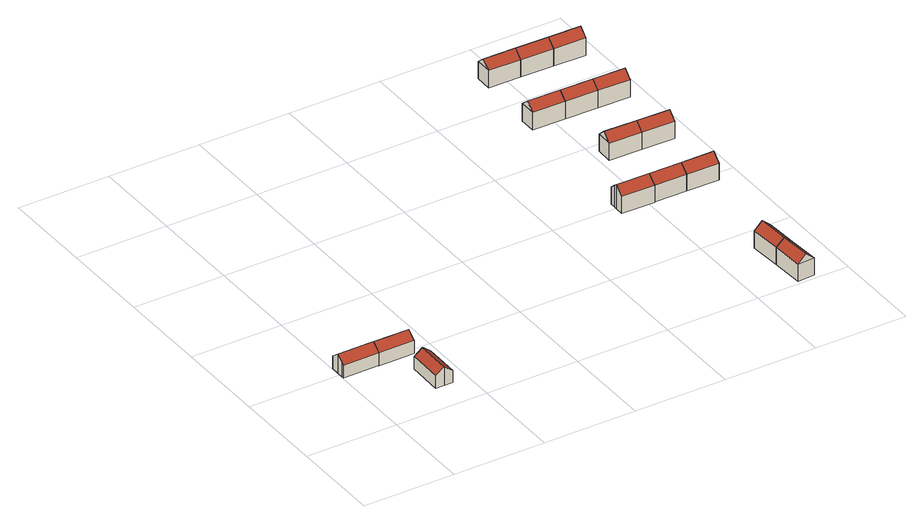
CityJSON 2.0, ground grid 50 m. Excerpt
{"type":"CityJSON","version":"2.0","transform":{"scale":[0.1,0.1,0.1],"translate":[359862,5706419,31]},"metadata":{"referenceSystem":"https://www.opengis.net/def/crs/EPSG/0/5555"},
"CityObjects":{
"building1":{"type":"Building","attributes":{"function":"31001_1010","yearOfConstruction":1959,"roofType":"3100","measuredHeight":10.8,"storeysAboveGround":2},"address":[{"countryName":"Germany","locality_type":"Town","localityName":"Essen","thoroughfare_type":"Street","thoroughfareNumber":"8","thoroughfareName":"Forststr."}],"geometry":[{"type":"MultiSurface","lod":"2","boundaries":[[[0,1,2,3]],[[1,4,5,2]],[[4,6,7,5]],[[6,8,9,7]],[[8,10,11,9]],[[10,12,13,11]],[[12,14,15,13]],[[14,16,17,15]],[[16,18,19,17]],[[18,20,21,19]],[[20,0,3,21]],[[0,20,18,16,14,12,10,8]],[[8,4,1,0]],[[3,2,5,9,11,13,15,17,19,21]]],"semantics":{"surfaces":[{"type":"WallSurface"},{"type":"RoofSurface"},{"type":"GroundSurface"}],"values":[0,0,0,0,0,0,0,0,0,0,0,1,1,2]}}]},
"building2":{"type":"Building","attributes":{"function":"31001_1010","yearOfConstruction":1959,"roofType":"3100","measuredHeight":10.43,"storeysAboveGround":2},"address":[{"countryName":"Germany","locality_type":"Town","localityName":"Essen","thoroughfare_type":"Street","thoroughfareNumber":"43","thoroughfareName":"An der Bergbrücke"}],"geometry":[{"type":"MultiSurface","lod":"2","boundaries":[[[22,23,24,25]],[[23,26,27,24]],[[26,28,29,27]],[[28,30,31,29]],[[30,32,33,31]],[[32,34,35,33]],[[34,22,25,35]],[[28,26,23,22]],[[22,34,32,28]],[[25,24,27,31,33,35]]],"semantics":{"surfaces":[{"type":"WallSurface"},{"type":"RoofSurface"},{"type":"GroundSurface"}],"values":[0,0,0,0,0,0,0,1,1,2]}}]},
"building3":{"type":"Building","attributes":{"function":"31001_1010","yearOfConstruction":1959,"roofType":"3100","measuredHeight":10.86,"storeysAboveGround":2},"address":[{"countryName":"Germany","locality_type":"Town","localityName":"Essen","thoroughfare_type":"Street","thoroughfareNumber":"10","thoroughfareName":"Forststr."}],"geometry":[{"type":"MultiSurface","lod":"2","boundaries":[[[1,0,36,37]],[[0,20,38,36]],[[20,39,40,38]],[[39,41,42,40]],[[41,43,44,42]],[[43,45,46,44]],[[45,47,48,46]],[[47,49,50,48]],[[49,51,52,50]],[[51,53,54,52]],[[53,1,37,54]],[[49,47,45,43,41,39,20,0]],[[0,1,53,49]],[[37,38,40,42,44,46,48,52,54]]],"semantics":{"surfaces":[{"type":"WallSurface"},{"type":"RoofSurface"},{"type":"GroundSurface"}],"values":[0,0,0,0,0,0,0,0,0,0,0,1,1,2]}}]},
"building4":{"type":"Building","attributes":{"function":"31001_1010","yearOfConstruction":1957,"roofType":"3100","measuredHeight":13.71,"storeysAboveGround":3},"address":[{"countryName":"Germany","locality_type":"Town","localityName":"Essen","thoroughfare_type":"Street","thoroughfareNumber":"36","thoroughfareName":"Beckstr."}],"geometry":[{"type":"MultiSurface","lod":"2","boundaries":[[[55,56,57,58]],[[56,59,60,57]],[[59,61,62,60]],[[61,63,64,62]],[[63,65,66,64]],[[65,67,68,66]],[[67,55,58,68]],[[56,55,67,65]],[[65,63,61,56]],[[58,60,62,64,68]]],"semantics":{"surfaces":[{"type":"WallSurface"},{"type":"RoofSurface"},{"type":"GroundSurface"}],"values":[0,0,0,0,0,0,0,1,1,2]}}]},
"building5":{"type":"Building","attributes":{"function":"31001_1010","yearOfConstruction":1957,"roofType":"3100","measuredHeight":13.42,"storeysAboveGround":3},"address":[{"countryName":"Germany","locality_type":"Town","localityName":"Essen","thoroughfare_type":"Street","thoroughfareNumber":"28","thoroughfareName":"Beckstr."}],"geometry":[{"type":"Solid","lod":"2","boundaries":[[[[69,70,71,72]],[[70,73,74,71]],[[73,75,76,74]],[[75,69,72,76]],[[73,70,77]],[[69,75,78]],[[70,69,78,77]],[[75,73,77,78]],[[72,71,74,76]]]],"semantics":{"surfaces":[{"type":"WallSurface"},{"type":"RoofSurface"},{"type":"GroundSurface"}],"values":[[0,0,0,0,0,0,1,1,2]]}}]},
"building6":{"type":"Building","attributes":{"function":"31001_1010","yearOfConstruction":1957,"roofType":"3100","measuredHeight":13.41,"storeysAboveGround":3},"address":[{"countryName":"Germany","locality_type":"Town","localityName":"Essen","thoroughfare_type":"Street","thoroughfareNumber":"30","thoroughfareName":"Beckstr."}],"geometry":[{"type":"Solid","lod":"2","boundaries":[[[[79,69,72,80]],[[69,75,76,72]],[[75,81,82,76]],[[81,79,80,82]],[[75,69,78]],[[79,81,83]],[[69,79,83,78]],[[81,75,78,83]],[[80,72,76,82]]]],"semantics":{"surfaces":[{"type":"WallSurface"},{"type":"RoofSurface"},{"type":"GroundSurface"}],"values":[[0,0,0,0,0,0,1,1,2]]}}]},
"building7":{"type":"Building","attributes":{"function":"31001_1010","yearOfConstruction":1958,"roofType":"3100","measuredHeight":13.55,"storeysAboveGround":3},"address":[{"countryName":"Germany","locality_type":"Town","localityName":"Essen","thoroughfare_type":"Street","thoroughfareNumber":"38","thoroughfareName":"Beckstr."}],"geometry":[{"type":"Solid","lod":"2","boundaries":[[[[63,84,85,86]],[[84,87,88,85]],[[87,67,89,88]],[[67,63,86,89]],[[87,84,90]],[[63,67,65]],[[84,63,65,90]],[[67,87,90,65]],[[86,85,88,89]]]],"semantics":{"surfaces":[{"type":"WallSurface"},{"type":"RoofSurface"},{"type":"GroundSurface"}],"values":[[0,0,0,0,0,0,1,1,2]]}}]},
"building8":{"type":"Building","attributes":{"function":"31001_1010","yearOfConstruction":1957,"roofType":"3100","measuredHeight":13.8,"storeysAboveGround":3},"address":[{"countryName":"Germany","locality_type":"Town","localityName":"Essen","thoroughfare_type":"Street","thoroughfareNumber":"48","thoroughfareName":"Beckstr."}],"geometry":[{"type":"Solid","lod":"2","boundaries":[[[[91,92,93,94]],[[92,95,96,93]],[[95,97,98,96]],[[97,91,94,98]],[[95,92,99]],[[91,97,100]],[[92,91,100,99]],[[97,95,99,100]],[[94,93,96,98]]]],"semantics":{"surfaces":[{"type":"WallSurface"},{"type":"RoofSurface"},{"type":"GroundSurface"}],"values":[[0,0,0,0,0,0,1,1,2]]}}]},
"building9":{"type":"Building","attributes":{"function":"31001_1010","yearOfConstruction":1957,"roofType":"3100","measuredHeight":13.67,"storeysAboveGround":3},"address":[{"countryName":"Germany","locality_type":"Town","localityName":"Essen","thoroughfare_type":"Street","thoroughfareNumber":"44","thoroughfareName":"Beckstr."}],"geometry":[{"type":"Solid","lod":"2","boundaries":[[[[101,102,103,104]],[[102,105,106,103]],[[105,107,108,106]],[[107,101,104,108]],[[105,102,109]],[[101,107,110]],[[102,101,110,109]],[[107,105,109,110]],[[104,103,106,108]]]],"semantics":{"surfaces":[{"type":"WallSurface"},{"type":"RoofSurface"},{"type":"GroundSurface"}],"values":[[0,0,0,0,0,0,1,1,2]]}}]},
"building10":{"type":"Building","attributes":{"function":"31001_1010","yearOfConstruction":1958,"roofType":"3100","measuredHeight":13.43,"storeysAboveGround":3},"address":[{"countryName":"Germany","locality_type":"Town","localityName":"Essen","thoroughfare_type":"Street","thoroughfareNumber":"40","thoroughfareName":"Beckstr."}],"geometry":[{"type":"Solid","lod":"2","boundaries":[[[[84,111,112,113]],[[111,114,115,112]],[[114,87,116,115]],[[87,84,113,116]],[[114,111,117]],[[84,87,90]],[[111,84,90,117]],[[87,114,117,90]],[[113,112,115,116]]]],"semantics":{"surfaces":[{"type":"WallSurface"},{"type":"RoofSurface"},{"type":"GroundSurface"}],"values":[[0,0,0,0,0,0,1,1,2]]}}]},
"building11":{"type":"Building","attributes":{"function":"31001_1010","yearOfConstruction":1957,"roofType":"3100","measuredHeight":13.74,"storeysAboveGround":3},"address":[{"countryName":"Germany","locality_type":"Town","localityName":"Essen","thoroughfare_type":"Street","thoroughfareNumber":"24","thoroughfareName":"Förderstr."}],"geometry":[{"type":"Solid","lod":"2","boundaries":[[[[118,119,120,121]],[[119,122,123,120]],[[122,124,125,123]],[[124,118,121,125]],[[122,119,126]],[[118,124,127]],[[119,118,127,126]],[[124,122,126,127]],[[121,120,123,125]]]],"semantics":{"surfaces":[{"type":"WallSurface"},{"type":"RoofSurface"},{"type":"GroundSurface"}],"values":[[0,0,0,0,0,0,1,1,2]]}}]},
"building12":{"type":"Building","attributes":{"function":"31001_1010","yearOfConstruction":1957,"roofType":"3100","measuredHeight":13.67,"storeysAboveGround":3},"address":[{"countryName":"Germany","locality_type":"Town","localityName":"Essen","thoroughfare_type":"Street","thoroughfareNumber":"50","thoroughfareName":"Beckstr."}],"geometry":[{"type":"Solid","lod":"2","boundaries":[[[[92,128,129,130]],[[128,131,132,129]],[[131,95,133,132]],[[95,92,130,133]],[[131,128,134]],[[92,95,99]],[[128,92,99,134]],[[95,131,134,99]],[[130,129,132,133]]]],"semantics":{"surfaces":[{"type":"WallSurface"},{"type":"RoofSurface"},{"type":"GroundSurface"}],"values":[[0,0,0,0,0,0,1,1,2]]}}]},
"building13":{"type":"Building","attributes":{"function":"31001_1010","yearOfConstruction":1957,"roofType":"3100","measuredHeight":13.56,"storeysAboveGround":3},"address":[{"countryName":"Germany","locality_type":"Town","localityName":"Essen","thoroughfare_type":"Street","thoroughfareNumber":"46","thoroughfareName":"Beckstr."}],"geometry":[{"type":"Solid","lod":"2","boundaries":[[[[102,135,136,137]],[[135,138,139,136]],[[138,105,140,139]],[[105,102,137,140]],[[138,135,141]],[[102,105,109]],[[135,102,109,141]],[[105,138,141,109]],[[137,136,139,140]]]],"semantics":{"surfaces":[{"type":"WallSurface"},{"type":"RoofSurface"},{"type":"GroundSurface"}],"values":[[0,0,0,0,0,0,1,1,2]]}}]},
"building14":{"type":"Building","attributes":{"function":"31001_1010","yearOfConstruction":1957,"roofType":"3100","measuredHeight":13.65,"storeysAboveGround":3},"address":[{"countryName":"Germany","locality_type":"Town","localityName":"Essen","thoroughfare_type":"Street","thoroughfareNumber":"26","thoroughfareName":"Förderstr."}],"geometry":[{"type":"MultiSurface","lod":"2","boundaries":[[[122,126,142,143]],[[126,119,144,142]],[[119,145,146,144]],[[145,147,148,146]],[[147,149,150,148]],[[149,122,143,150]],[[126,122,149,147]],[[147,145,119,126]],[[143,144,146,150]]],"semantics":{"surfaces":[{"type":"WallSurface"},{"type":"RoofSurface"},{"type":"GroundSurface"}],"values":[0,0,0,0,0,0,1,1,2]}}]},
"building15":{"type":"Building","attributes":{"function":"31001_1010","yearOfConstruction":1957,"roofType":"3100","measuredHeight":13.63,"storeysAboveGround":3},"address":[{"countryName":"Germany","locality_type":"Town","localityName":"Essen","thoroughfare_type":"Street","thoroughfareNumber":"52","thoroughfareName":"Beckstr."}],"geometry":[{"type":"Solid","lod":"2","boundaries":[[[[128,151,152,129]],[[151,153,154,152]],[[153,131,132,154]],[[131,128,129,132]],[[153,151,155]],[[128,131,134]],[[151,128,134,155]],[[131,153,155,134]],[[129,152,154,132]]]],"semantics":{"surfaces":[{"type":"WallSurface"},{"type":"RoofSurface"},{"type":"GroundSurface"}],"values":[[0,0,0,0,0,0,1,1,2]]}}]},
"building16":{"type":"Building","attributes":{"function":"31001_1010","yearOfConstruction":1957,"roofType":"3100","measuredHeight":13.68,"storeysAboveGround":3},"address":[{"countryName":"Germany","locality_type":"Town","localityName":"Essen","thoroughfare_type":"Street","thoroughfareNumber":"28","thoroughfareName":"Förderstr."}],"geometry":[{"type":"Solid","lod":"2","boundaries":[[[[145,156,157,158]],[[156,159,160,157]],[[159,149,161,160]],[[149,145,158,161]],[[159,156,162]],[[145,149,147]],[[156,145,147,162]],[[149,159,162,147]],[[158,157,160,161]]]],"semantics":{"surfaces":[{"type":"WallSurface"},{"type":"RoofSurface"},{"type":"GroundSurface"}],"values":[[0,0,0,0,0,0,1,1,2]]}}]}
},
"vertices":[
[198,509,119],[198,463,82],[198,463,11],[198,509,11],[3,462,82],[3,462,11],[3,473,91],[3,473,11],[3,509,119],[3,509,11],[4,559,80],[4,559,11],[90,558,80],[90,558,11],[90,556,82],[90,556,11],[114,556,82],[114,556,11],[114,559,80],[114,559,11],[198,559,80],[198,559,11],
[368,162,111],[322,163,75],[322,163,7],[368,162,7],[325,357,75],[325,357,7],[371,356,111],[371,356,7],[375,356,108],[375,356,7],[417,355,75],[417,355,7],[415,162,75],[415,162,7],
[198,509,10],[198,463,10],[198,559,10],[282,559,80],[282,559,10],[282,556,82],[282,556,10],[307,556,82],[307,556,10],[307,559,80],[307,559,10],[392,560,80],[392,560,10],[393,510,119],[393,510,10],[393,474,91],[393,474,10],[393,463,82],[393,463,10],
[1838,926,120],[1839,973,161],[1839,973,24],[1838,926,24],[1839,989,148],[1839,989,24],[1840,1021,120],[1840,1021,24],[2018,1019,120],[2018,1019,24],[2017,971,161],[2017,971,24],[2017,923,120],[2017,923,24],
[2310,188,112],[2321,13,112],[2321,13,17],[2310,188,17],[2230,7,112],[2230,7,17],[2219,183,112],[2219,183,17],[2275,10,151],[2265,185,151],
[2300,363,112],[2300,363,17],[2209,358,112],[2209,358,17],[2254,361,151],
[2194,1017,120],[2194,1017,26],[2018,1019,26],[2193,922,120],[2193,922,26],[2017,923,26],[2193,969,161],
[1855,1818,139],[2032,1815,139],[2032,1815,41],[1855,1818,41],[2031,1723,139],[2031,1723,41],[1853,1726,139],[1853,1726,41],[2032,1769,179],[1854,1772,179],
[2026,1420,129],[2203,1416,129],[2203,1416,33],[2026,1420,33],[2201,1322,129],[2201,1322,33],[2023,1326,129],[2023,1326,33],[2202,1369,170],[2025,1373,170],
[2372,1015,120],[2372,1015,27],[2194,1017,27],[2371,919,120],[2371,919,27],[2193,922,27],[2372,967,161],
[1863,2216,150],[2039,2213,150],[2039,2213,53],[1863,2216,53],[2037,2120,150],[2037,2120,53],[1862,2123,150],[1862,2123,53],[2038,2166,190],[1863,2169,190],
[2212,1812,139],[2212,1812,42],[2032,1815,42],[2210,1719,139],[2210,1719,42],[2031,1723,42],[2211,1766,179],
[2382,1411,129],[2382,1411,34],[2203,1416,34],[2380,1317,129],[2380,1317,34],[2201,1322,34],[2381,1364,170],
[2038,2166,54],[2037,2120,54],[2039,2213,54],[2219,2209,150],[2219,2209,54],[2218,2163,190],[2218,2163,54],[2217,2116,150],[2217,2116,54],
[2389,1809,139],[2389,1809,42],[2387,1716,139],[2387,1716,42],[2388,1762,179],
[2396,2206,150],[2396,2206,53],[2219,2209,53],[2394,2113,150],[2394,2113,53],[2217,2116,53],[2395,2159,190]
]}
